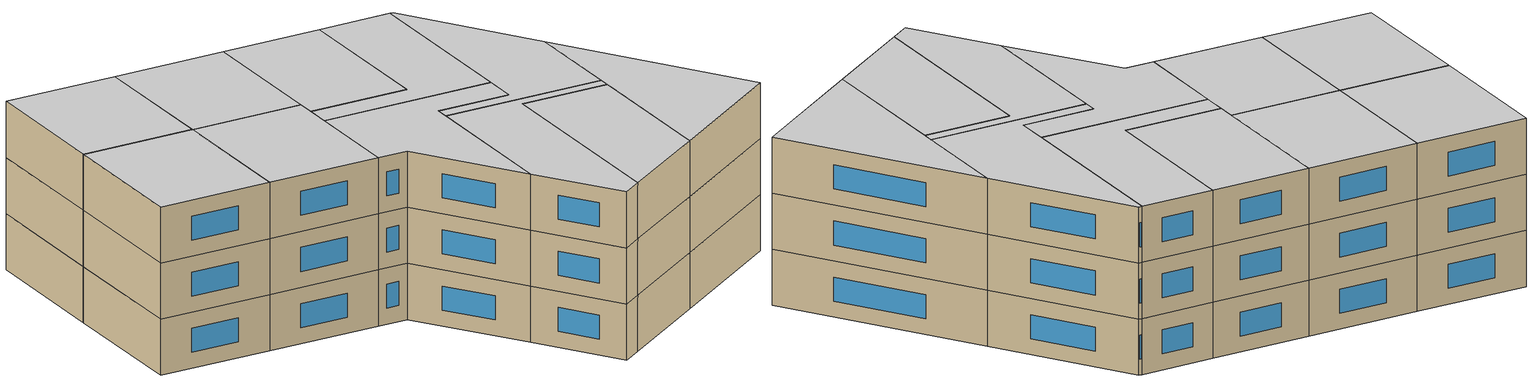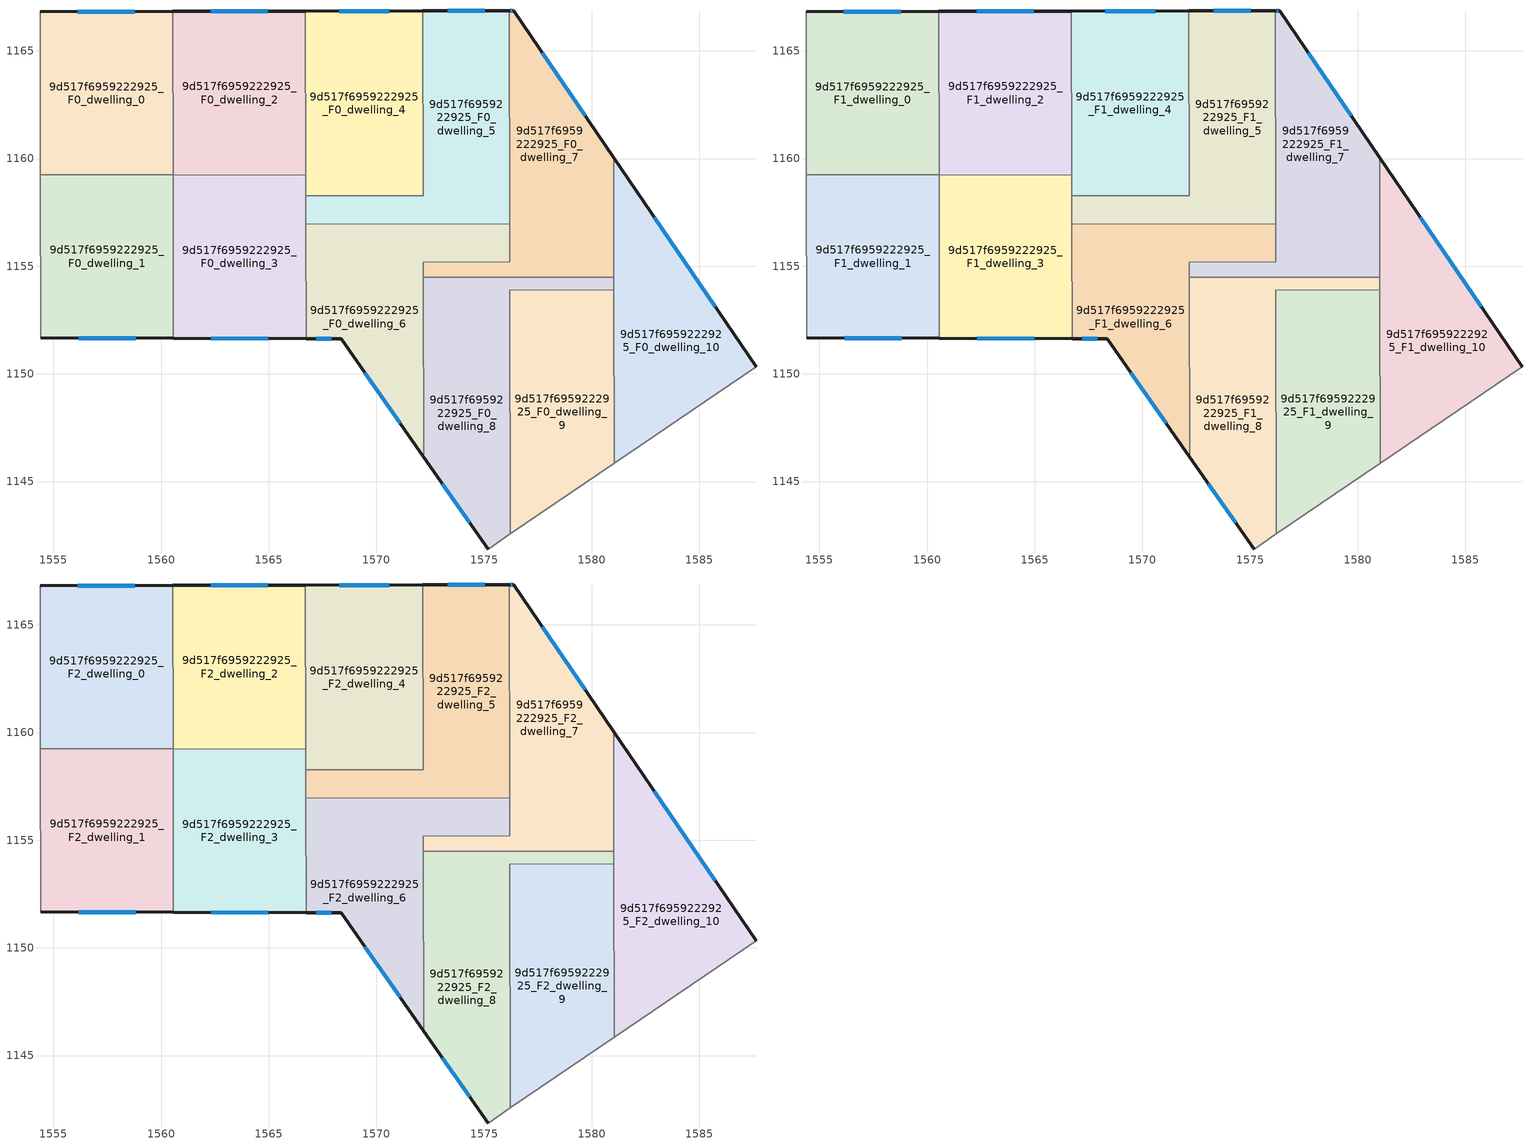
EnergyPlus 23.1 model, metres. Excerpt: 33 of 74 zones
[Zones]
9d517f6959222925_F0_dwelling_0
 floor ground (EU_floor_Construction): 1560.54,1166.83 1560.56,1159.25 1554.39,1159.24 1554.37,1166.82 z0
 wall outside (EU_wall_Construction): 1560.54,1166.83 1554.37,1166.82 z0:3
 wall adiabatic (EU_wall_Construction): 1554.37,1166.82 1554.39,1159.24 z0:3
 wall to 9d517f6959222925_F0_dwelling_1 (EU_wall_Construction): 1554.39,1159.24 1560.56,1159.25 z0:3
 wall to 9d517f6959222925_F0_dwelling_2 (EU_wall_Construction): 1560.56,1159.25 1560.54,1166.83 z0:3
 window (EU_Window_Construction): 1558.78,1166.83 1556.14,1166.82 z0.86:2.14
9d517f6959222925_F0_dwelling_1
 floor ground (EU_floor_Construction): 1560.56,1159.25 1560.57,1151.65 1554.4,1151.67 1554.39,1159.24 z0
 wall outside (EU_wall_Construction): 1554.4,1151.67 1560.57,1151.65 z0:3
 wall adiabatic (EU_wall_Construction): 1554.39,1159.24 1554.4,1151.67 z0:3
 wall to 9d517f6959222925_F0_dwelling_3 (EU_wall_Construction): 1560.57,1151.65 1560.56,1159.23 z0:3
 wall to 9d517f6959222925_F0_dwelling_2 (EU_wall_Construction): 1560.56,1159.23 1560.56,1159.25 z0:3
 window (EU_Window_Construction): 1556.16,1151.67 1558.81,1151.66 z0.86:2.14
9d517f6959222925_F0_dwelling_10
 floor ground (EU_floor_Construction): 1581.02,1160.04 1587.63,1150.34 1581.04,1145.85 z0
 wall outside (EU_wall_Construction): 1587.63,1150.34 1581.02,1160.04 z0:3
 wall adiabatic (EU_wall_Construction): 1581.04,1145.85 1587.63,1150.34 z0:3
 wall to 9d517f6959222925_F0_dwelling_9 (EU_wall_Construction): 1581.03,1153.9 1581.04,1145.85 z0:3
 wall to 9d517f6959222925_F0_dwelling_7 (EU_wall_Construction): 1581.02,1160.04 1581.03,1154.5 z0:3
 wall to 9d517f6959222925_F0_dwelling_8 (EU_wall_Construction): 1581.03,1154.49 1581.03,1153.9 z0:3
 window (EU_Window_Construction): 1585.74,1153.11 1582.9,1157.27 z0.86:2.14
9d517f6959222925_F0_dwelling_2
 floor ground (EU_floor_Construction): 1566.7,1166.84 1566.72,1159.24 1560.56,1159.23 1560.54,1166.83 z0
 wall outside (EU_wall_Construction): 1566.7,1166.84 1560.54,1166.83 z0:3
 wall to 9d517f6959222925_F0_dwelling_3 (EU_wall_Construction): 1560.56,1159.23 1566.72,1159.24 z0:3
 wall to 9d517f6959222925_F0_dwelling_4 (EU_wall_Construction): 1566.72,1159.24 1566.7,1166.84 z0:3
 window (EU_Window_Construction): 1564.94,1166.84 1562.3,1166.84 z0.86:2.14
9d517f6959222925_F0_dwelling_3
 floor ground (EU_floor_Construction): 1566.72,1159.24 1566.73,1151.63 1560.57,1151.65 1560.56,1159.23 z0
 wall outside (EU_wall_Construction): 1560.57,1151.65 1566.73,1151.63 z0:3
 wall to 9d517f6959222925_F0_dwelling_6 (EU_wall_Construction): 1566.73,1151.63 1566.72,1156.96 z0:3
 wall to 9d517f6959222925_F0_dwelling_5 (EU_wall_Construction): 1566.72,1156.96 1566.72,1158.27 z0:3
 wall to 9d517f6959222925_F0_dwelling_4 (EU_wall_Construction): 1566.72,1158.27 1566.72,1159.24 z0:3
 window (EU_Window_Construction): 1562.33,1151.64 1564.97,1151.63 z0.86:2.14
9d517f6959222925_F0_dwelling_4
 floor ground (EU_floor_Construction): 1572.16,1166.85 1572.18,1158.28 1566.72,1158.27 1566.7,1166.84 z0
 wall outside (EU_wall_Construction): 1572.16,1166.85 1566.7,1166.84 z0:3
 wall to 9d517f6959222925_F0_dwelling_5 (EU_wall_Construction): 1566.72,1158.27 1572.18,1158.28 1572.16,1166.85 z0:3
 window (EU_Window_Construction): 1570.6,1166.85 1568.26,1166.85 z0.86:2.14
9d517f6959222925_F0_dwelling_5
 floor ground (EU_floor_Construction): 1576.17,1166.86 1576.19,1156.98 1566.72,1156.96 1566.72,1158.27 1572.18,1158.28 1572.16,1166.85 z0
 wall outside (EU_wall_Construction): 1576.17,1166.86 1572.16,1166.85 z0:3
 wall to 9d517f6959222925_F0_dwelling_6 (EU_wall_Construction): 1566.72,1156.96 1576.19,1156.98 z0:3
 wall to 9d517f6959222925_F0_dwelling_7 (EU_wall_Construction): 1576.19,1156.98 1576.17,1166.86 z0:3
 window (EU_Window_Construction): 1575.03,1166.86 1573.31,1166.86 z0.86:2.14
9d517f6959222925_F0_dwelling_6
 floor ground (EU_floor_Construction): 1576.19,1156.98 1576.2,1155.2 1572.18,1155.19 1572.2,1146.13 1568.36,1151.62 1566.73,1151.63 1566.72,1156.96 z0
 wall outside (EU_wall_Construction): 1566.73,1151.63 1568.36,1151.62 1572.2,1146.13 z0:3
 wall to 9d517f6959222925_F0_dwelling_7 (EU_wall_Construction): 1572.18,1154.48 1572.18,1155.19 1576.2,1155.2 1576.19,1156.98 z0:3
 wall to 9d517f6959222925_F0_dwelling_8 (EU_wall_Construction): 1572.2,1146.13 1572.18,1154.48 z0:3
 window (EU_Window_Construction): 1567.2,1151.63 1567.89,1151.62 / 1569.45,1150.05 1571.1,1147.7 z0.86:2.14
9d517f6959222925_F0_dwelling_7
 floor ground (EU_floor_Construction): 1576.37,1166.86 1581.02,1160.04 1581.03,1154.5 1572.18,1154.48 1572.18,1155.19 1576.2,1155.2 1576.17,1166.86 z0
 wall outside (EU_wall_Construction): 1581.02,1160.04 1576.37,1166.86 1576.17,1166.86 z0:3
 wall to 9d517f6959222925_F0_dwelling_8 (EU_wall_Construction): 1572.18,1154.48 1581.03,1154.5 z0:3
 window (EU_Window_Construction): 1576.31,1166.86 1576.23,1166.86 / 1579.69,1161.99 1577.7,1164.91 z0.86:2.14
9d517f6959222925_F0_dwelling_8
 floor ground (EU_floor_Construction): 1581.03,1154.5 1581.03,1153.9 1576.2,1153.89 1576.22,1142.56 1575.18,1141.86 1572.2,1146.13 1572.18,1154.48 z0
 wall outside (EU_wall_Construction): 1572.2,1146.13 1575.18,1141.86 z0:3
 wall to 9d517f6959222925_F0_dwelling_9 (EU_wall_Construction): 1576.22,1142.56 1576.2,1153.89 1581.03,1153.9 z0:3
 wall adiabatic (EU_wall_Construction): 1575.18,1141.86 1576.22,1142.56 z0:3
 window (EU_Window_Construction): 1573.05,1144.91 1574.33,1143.08 z0.86:2.14
9d517f6959222925_F0_dwelling_9
 floor ground (EU_floor_Construction): 1581.03,1153.9 1581.04,1145.85 1576.22,1142.56 1576.2,1153.89 z0
 wall adiabatic (EU_wall_Construction): 1576.22,1142.56 1581.04,1145.85 z0:3
9d517f6959222925_F1_dwelling_0
 floor to 9d517f6959222925_F0_dwelling_0 (EU_floor_Construction): 1560.54,1166.83 1560.56,1159.25 1554.39,1159.24 1554.37,1166.82 z3
 wall outside (EU_wall_Construction): 1560.54,1166.83 1554.37,1166.82 z3:6
 wall adiabatic (EU_wall_Construction): 1554.37,1166.82 1554.39,1159.24 z3:6
 wall to 9d517f6959222925_F1_dwelling_1 (EU_wall_Construction): 1554.39,1159.24 1560.56,1159.25 z3:6
 wall to 9d517f6959222925_F1_dwelling_2 (EU_wall_Construction): 1560.56,1159.25 1560.54,1166.83 z3:6
 window (EU_Window_Construction): 1558.78,1166.83 1556.14,1166.82 z3.86:5.14
9d517f6959222925_F1_dwelling_1
 floor to 9d517f6959222925_F0_dwelling_1 (EU_floor_Construction): 1560.56,1159.25 1560.57,1151.65 1554.4,1151.67 1554.39,1159.24 z3
 wall outside (EU_wall_Construction): 1554.4,1151.67 1560.57,1151.65 z3:6
 wall adiabatic (EU_wall_Construction): 1554.39,1159.24 1554.4,1151.67 z3:6
 wall to 9d517f6959222925_F1_dwelling_3 (EU_wall_Construction): 1560.57,1151.65 1560.56,1159.23 z3:6
 wall to 9d517f6959222925_F1_dwelling_2 (EU_wall_Construction): 1560.56,1159.23 1560.56,1159.25 z3:6
 window (EU_Window_Construction): 1556.16,1151.67 1558.81,1151.66 z3.86:5.14
9d517f6959222925_F1_dwelling_10
 floor to 9d517f6959222925_F0_dwelling_10 (EU_floor_Construction): 1581.02,1160.04 1587.63,1150.34 1581.04,1145.85 z3
 wall outside (EU_wall_Construction): 1587.63,1150.34 1581.02,1160.04 z3:6
 wall adiabatic (EU_wall_Construction): 1581.04,1145.85 1587.63,1150.34 z3:6
 wall to 9d517f6959222925_F1_dwelling_9 (EU_wall_Construction): 1581.03,1153.9 1581.04,1145.85 z3:6
 wall to 9d517f6959222925_F1_dwelling_7 (EU_wall_Construction): 1581.02,1160.04 1581.03,1154.5 z3:6
 wall to 9d517f6959222925_F1_dwelling_8 (EU_wall_Construction): 1581.03,1154.49 1581.03,1153.9 z3:6
 window (EU_Window_Construction): 1585.74,1153.11 1582.9,1157.27 z3.86:5.14
9d517f6959222925_F1_dwelling_2
 floor to 9d517f6959222925_F0_dwelling_2 (EU_floor_Construction): 1566.7,1166.84 1566.72,1159.24 1560.56,1159.23 1560.54,1166.83 z3
 wall outside (EU_wall_Construction): 1566.7,1166.84 1560.54,1166.83 z3:6
 wall to 9d517f6959222925_F1_dwelling_3 (EU_wall_Construction): 1560.56,1159.23 1566.72,1159.24 z3:6
 wall to 9d517f6959222925_F1_dwelling_4 (EU_wall_Construction): 1566.72,1159.24 1566.7,1166.84 z3:6
 window (EU_Window_Construction): 1564.94,1166.84 1562.3,1166.84 z3.86:5.14
9d517f6959222925_F1_dwelling_3
 floor to 9d517f6959222925_F0_dwelling_3 (EU_floor_Construction): 1566.72,1159.24 1566.73,1151.63 1560.57,1151.65 1560.56,1159.23 z3
 wall outside (EU_wall_Construction): 1560.57,1151.65 1566.73,1151.63 z3:6
 wall to 9d517f6959222925_F1_dwelling_6 (EU_wall_Construction): 1566.73,1151.63 1566.72,1156.96 z3:6
 wall to 9d517f6959222925_F1_dwelling_5 (EU_wall_Construction): 1566.72,1156.96 1566.72,1158.27 z3:6
 wall to 9d517f6959222925_F1_dwelling_4 (EU_wall_Construction): 1566.72,1158.27 1566.72,1159.24 z3:6
 window (EU_Window_Construction): 1562.33,1151.64 1564.97,1151.63 z3.86:5.14
9d517f6959222925_F1_dwelling_4
 floor to 9d517f6959222925_F0_dwelling_4 (EU_floor_Construction): 1572.16,1166.85 1572.18,1158.28 1566.72,1158.27 1566.7,1166.84 z3
 wall outside (EU_wall_Construction): 1572.16,1166.85 1566.7,1166.84 z3:6
 wall to 9d517f6959222925_F1_dwelling_5 (EU_wall_Construction): 1566.72,1158.27 1572.18,1158.28 1572.16,1166.85 z3:6
 window (EU_Window_Construction): 1570.6,1166.85 1568.26,1166.85 z3.86:5.14
9d517f6959222925_F1_dwelling_5
 floor to 9d517f6959222925_F0_dwelling_5 (EU_floor_Construction): 1576.17,1166.86 1576.19,1156.98 1566.72,1156.96 1566.72,1158.27 1572.18,1158.28 1572.16,1166.85 z3
 wall outside (EU_wall_Construction): 1576.17,1166.86 1572.16,1166.85 z3:6
 wall to 9d517f6959222925_F1_dwelling_6 (EU_wall_Construction): 1566.72,1156.96 1576.19,1156.98 z3:6
 wall to 9d517f6959222925_F1_dwelling_7 (EU_wall_Construction): 1576.19,1156.98 1576.17,1166.86 z3:6
 window (EU_Window_Construction): 1575.03,1166.86 1573.31,1166.86 z3.86:5.14
9d517f6959222925_F1_dwelling_6
 floor to 9d517f6959222925_F0_dwelling_6 (EU_floor_Construction): 1576.19,1156.98 1576.2,1155.2 1572.18,1155.19 1572.2,1146.13 1568.36,1151.62 1566.73,1151.63 1566.72,1156.96 z3
 wall outside (EU_wall_Construction): 1566.73,1151.63 1568.36,1151.62 1572.2,1146.13 z3:6
 wall to 9d517f6959222925_F1_dwelling_7 (EU_wall_Construction): 1572.18,1154.48 1572.18,1155.19 1576.2,1155.2 1576.19,1156.98 z3:6
 wall to 9d517f6959222925_F1_dwelling_8 (EU_wall_Construction): 1572.2,1146.13 1572.18,1154.48 z3:6
 window (EU_Window_Construction): 1567.2,1151.63 1567.89,1151.62 / 1569.45,1150.05 1571.1,1147.7 z3.86:5.14
9d517f6959222925_F1_dwelling_7
 floor to 9d517f6959222925_F0_dwelling_7 (EU_floor_Construction): 1576.37,1166.86 1581.02,1160.04 1581.03,1154.5 1572.18,1154.48 1572.18,1155.19 1576.2,1155.2 1576.17,1166.86 z3
 wall outside (EU_wall_Construction): 1581.02,1160.04 1576.37,1166.86 1576.17,1166.86 z3:6
 wall to 9d517f6959222925_F1_dwelling_8 (EU_wall_Construction): 1572.18,1154.48 1581.03,1154.5 z3:6
 window (EU_Window_Construction): 1576.31,1166.86 1576.23,1166.86 / 1579.69,1161.99 1577.7,1164.91 z3.86:5.14
9d517f6959222925_F1_dwelling_8
 floor to 9d517f6959222925_F0_dwelling_8 (EU_floor_Construction): 1581.03,1154.5 1581.03,1153.9 1576.2,1153.89 1576.22,1142.56 1575.18,1141.86 1572.2,1146.13 1572.18,1154.48 z3
 wall outside (EU_wall_Construction): 1572.2,1146.13 1575.18,1141.86 z3:6
 wall to 9d517f6959222925_F1_dwelling_9 (EU_wall_Construction): 1576.22,1142.56 1576.2,1153.89 1581.03,1153.9 z3:6
 wall adiabatic (EU_wall_Construction): 1575.18,1141.86 1576.22,1142.56 z3:6
 window (EU_Window_Construction): 1573.05,1144.91 1574.33,1143.08 z3.86:5.14
9d517f6959222925_F1_dwelling_9
 floor to 9d517f6959222925_F0_dwelling_9 (EU_floor_Construction): 1581.03,1153.9 1581.04,1145.85 1576.22,1142.56 1576.2,1153.89 z3
 wall adiabatic (EU_wall_Construction): 1576.22,1142.56 1581.04,1145.85 z3:6
9d517f6959222925_F2_dwelling_0
 floor to 9d517f6959222925_F1_dwelling_0 (EU_floor_Construction): 1560.54,1166.83 1560.56,1159.25 1554.39,1159.24 1554.37,1166.82 z6
 wall outside (EU_wall_Construction): 1560.54,1166.83 1554.37,1166.82 z6:9
 wall adiabatic (EU_wall_Construction): 1554.37,1166.82 1554.39,1159.24 z6:9
 wall to 9d517f6959222925_F2_dwelling_1 (EU_wall_Construction): 1554.39,1159.24 1560.56,1159.25 z6:9
 wall to 9d517f6959222925_F2_dwelling_2 (EU_wall_Construction): 1560.56,1159.25 1560.54,1166.83 z6:9
 window (EU_Window_Construction): 1558.78,1166.83 1556.14,1166.82 z6.86:8.14
 ceiling to 9d517f6959222925_F3_dwelling_0 (EU_floor_Construction): 1560.56,1159.25 1560.54,1166.83 1554.37,1166.82 1554.39,1159.24 z9
9d517f6959222925_F2_dwelling_1
 floor to 9d517f6959222925_F1_dwelling_1 (EU_floor_Construction): 1560.56,1159.25 1560.57,1151.65 1554.4,1151.67 1554.39,1159.24 z6
 wall outside (EU_wall_Construction): 1554.4,1151.67 1560.57,1151.65 z6:9
 wall adiabatic (EU_wall_Construction): 1554.39,1159.24 1554.4,1151.67 z6:9
 wall to 9d517f6959222925_F2_dwelling_3 (EU_wall_Construction): 1560.57,1151.65 1560.56,1159.23 z6:9
 wall to 9d517f6959222925_F2_dwelling_2 (EU_wall_Construction): 1560.56,1159.23 1560.56,1159.25 z6:9
 window (EU_Window_Construction): 1556.16,1151.67 1558.81,1151.66 z6.86:8.14
 ceiling to 9d517f6959222925_F3_dwelling_1 (EU_floor_Construction): 1560.57,1151.65 1560.56,1159.25 1554.39,1159.24 1554.4,1151.67 z9
9d517f6959222925_F2_dwelling_10
 floor to 9d517f6959222925_F1_dwelling_10 (EU_floor_Construction): 1581.02,1160.04 1587.63,1150.34 1581.04,1145.85 z6
 wall outside (EU_wall_Construction): 1587.63,1150.34 1581.02,1160.04 z6:9
 wall adiabatic (EU_wall_Construction): 1581.04,1145.85 1587.63,1150.34 z6:9
 wall to 9d517f6959222925_F2_dwelling_9 (EU_wall_Construction): 1581.03,1153.9 1581.04,1145.85 z6:9
 wall to 9d517f6959222925_F2_dwelling_7 (EU_wall_Construction): 1581.02,1160.04 1581.03,1154.5 z6:9
 wall to 9d517f6959222925_F2_dwelling_8 (EU_wall_Construction): 1581.03,1154.49 1581.03,1153.9 z6:9
 window (EU_Window_Construction): 1585.74,1153.11 1582.9,1157.27 z6.86:8.14
 ceiling to 9d517f6959222925_F3_dwelling_10 (EU_floor_Construction): 1587.63,1150.34 1581.02,1160.04 1581.04,1145.85 z9
9d517f6959222925_F2_dwelling_2
 floor to 9d517f6959222925_F1_dwelling_2 (EU_floor_Construction): 1566.7,1166.84 1566.72,1159.24 1560.56,1159.23 1560.54,1166.83 z6
 wall outside (EU_wall_Construction): 1566.7,1166.84 1560.54,1166.83 z6:9
 wall to 9d517f6959222925_F2_dwelling_3 (EU_wall_Construction): 1560.56,1159.23 1566.72,1159.24 z6:9
 wall to 9d517f6959222925_F2_dwelling_4 (EU_wall_Construction): 1566.72,1159.24 1566.7,1166.84 z6:9
 window (EU_Window_Construction): 1564.94,1166.84 1562.3,1166.84 z6.86:8.14
 ceiling to 9d517f6959222925_F3_dwelling_2 (EU_floor_Construction): 1566.72,1159.24 1566.7,1166.84 1560.54,1166.83 1560.56,1159.23 z9
9d517f6959222925_F2_dwelling_3
 floor to 9d517f6959222925_F1_dwelling_3 (EU_floor_Construction): 1566.72,1159.24 1566.73,1151.63 1560.57,1151.65 1560.56,1159.23 z6
 wall outside (EU_wall_Construction): 1560.57,1151.65 1566.73,1151.63 z6:9
 wall to 9d517f6959222925_F2_dwelling_6 (EU_wall_Construction): 1566.73,1151.63 1566.72,1156.96 z6:9
 wall to 9d517f6959222925_F2_dwelling_5 (EU_wall_Construction): 1566.72,1156.96 1566.72,1158.27 z6:9
 wall to 9d517f6959222925_F2_dwelling_4 (EU_wall_Construction): 1566.72,1158.27 1566.72,1159.24 z6:9
 window (EU_Window_Construction): 1562.33,1151.64 1564.97,1151.63 z6.86:8.14
 ceiling to 9d517f6959222925_F3_dwelling_3 (EU_floor_Construction): 1566.73,1151.63 1566.72,1159.24 1560.56,1159.23 1560.57,1151.65 z9
9d517f6959222925_F2_dwelling_4
 floor to 9d517f6959222925_F1_dwelling_4 (EU_floor_Construction): 1572.16,1166.85 1572.18,1158.28 1566.72,1158.27 1566.7,1166.84 z6
 wall outside (EU_wall_Construction): 1572.16,1166.85 1566.7,1166.84 z6:9
 wall to 9d517f6959222925_F2_dwelling_5 (EU_wall_Construction): 1566.72,1158.27 1572.18,1158.28 1572.16,1166.85 z6:9
 window (EU_Window_Construction): 1570.6,1166.85 1568.26,1166.85 z6.86:8.14
 ceiling to 9d517f6959222925_F3_dwelling_4 (EU_floor_Construction): 1572.18,1158.28 1572.16,1166.85 1566.7,1166.84 1566.72,1158.27 z9
9d517f6959222925_F2_dwelling_5
 floor to 9d517f6959222925_F1_dwelling_5 (EU_floor_Construction): 1576.17,1166.86 1576.19,1156.98 1566.72,1156.96 1566.72,1158.27 1572.18,1158.28 1572.16,1166.85 z6
 wall outside (EU_wall_Construction): 1576.17,1166.86 1572.16,1166.85 z6:9
 wall to 9d517f6959222925_F2_dwelling_6 (EU_wall_Construction): 1566.72,1156.96 1576.19,1156.98 z6:9
 wall to 9d517f6959222925_F2_dwelling_7 (EU_wall_Construction): 1576.19,1156.98 1576.17,1166.86 z6:9
 window (EU_Window_Construction): 1575.03,1166.86 1573.31,1166.86 z6.86:8.14
 ceiling to 9d517f6959222925_F3_dwelling_5 (EU_floor_Construction): 1576.19,1156.98 1576.17,1166.86 1572.16,1166.85 1572.18,1158.28 1566.72,1158.27 1566.72,1156.96 z9
9d517f6959222925_F2_dwelling_6
 floor to 9d517f6959222925_F1_dwelling_6 (EU_floor_Construction): 1576.19,1156.98 1576.2,1155.2 1572.18,1155.19 1572.2,1146.13 1568.36,1151.62 1566.73,1151.63 1566.72,1156.96 z6
 wall outside (EU_wall_Construction): 1566.73,1151.63 1568.36,1151.62 1572.2,1146.13 z6:9
 wall to 9d517f6959222925_F2_dwelling_7 (EU_wall_Construction): 1572.18,1154.48 1572.18,1155.19 1576.2,1155.2 1576.19,1156.98 z6:9
 wall to 9d517f6959222925_F2_dwelling_8 (EU_wall_Construction): 1572.2,1146.13 1572.18,1154.48 z6:9
 window (EU_Window_Construction): 1567.2,1151.63 1567.89,1151.62 / 1569.45,1150.05 1571.1,1147.7 z6.86:8.14
 ceiling to 9d517f6959222925_F3_dwelling_6 (EU_floor_Construction): 1572.2,1146.13 1572.18,1155.19 1576.2,1155.2 1576.19,1156.98 1566.72,1156.96 1566.73,1151.63 1568.36,1151.62 z9
9d517f6959222925_F2_dwelling_7
 floor to 9d517f6959222925_F1_dwelling_7 (EU_floor_Construction): 1576.37,1166.86 1581.02,1160.04 1581.03,1154.5 1572.18,1154.48 1572.18,1155.19 1576.2,1155.2 1576.17,1166.86 z6
 wall outside (EU_wall_Construction): 1581.02,1160.04 1576.37,1166.86 1576.17,1166.86 z6:9
 wall to 9d517f6959222925_F2_dwelling_8 (EU_wall_Construction): 1572.18,1154.48 1581.03,1154.5 z6:9
 window (EU_Window_Construction): 1576.31,1166.86 1576.23,1166.86 / 1579.69,1161.99 1577.7,1164.91 z6.86:8.14
 ceiling to 9d517f6959222925_F3_dwelling_7 (EU_floor_Construction): 1581.03,1154.5 1581.02,1160.04 1576.37,1166.86 1576.17,1166.86 1576.2,1155.2 1572.18,1155.19 1572.18,1154.48 z9
9d517f6959222925_F2_dwelling_8
 floor to 9d517f6959222925_F1_dwelling_8 (EU_floor_Construction): 1581.03,1154.5 1581.03,1153.9 1576.2,1153.89 1576.22,1142.56 1575.18,1141.86 1572.2,1146.13 1572.18,1154.48 z6
 wall outside (EU_wall_Construction): 1572.2,1146.13 1575.18,1141.86 z6:9
 wall to 9d517f6959222925_F2_dwelling_9 (EU_wall_Construction): 1576.22,1142.56 1576.2,1153.89 1581.03,1153.9 z6:9
 wall adiabatic (EU_wall_Construction): 1575.18,1141.86 1576.22,1142.56 z6:9
 window (EU_Window_Construction): 1573.05,1144.91 1574.33,1143.08 z6.86:8.14
 ceiling to 9d517f6959222925_F3_dwelling_8 (EU_floor_Construction): 1576.22,1142.56 1576.2,1153.89 1581.03,1153.9 1581.03,1154.5 1572.18,1154.48 1572.2,1146.13 1575.18,1141.86 z9
9d517f6959222925_F2_dwelling_9
 floor to 9d517f6959222925_F1_dwelling_9 (EU_floor_Construction): 1581.03,1153.9 1581.04,1145.85 1576.22,1142.56 1576.2,1153.89 z6
 wall adiabatic (EU_wall_Construction): 1576.22,1142.56 1581.04,1145.85 z6:9
 ceiling to 9d517f6959222925_F3_dwelling_9 (EU_floor_Construction): 1581.04,1145.85 1581.03,1153.9 1576.2,1153.89 1576.22,1142.56 z9
[Building]
EU S2 Campaign: North Axis=0; Terrain=City; Solar Distribution=FullExterior
[Site:Location]
Helsinki-Vantaa.AP: Latitude=60.317; Longitude=24.963; Time Zone=2; Elevation=54.6
[SizingPeriod:WeatherFileDays]
AnnualSizingPeriod: Begin Month=1; Begin Day of Month=1; End Month=12; End Day of Month=31; Day of Week for Start Day=Monday; Use Weather File Daylight Saving Period=No; Use Weather File Rain and Snow Indicators=No
[MATERIAL]
EU_InternalMass_Material: Roughness=MediumRough; Thickness=0.1; Conductivity=1; Density=1800; Specific Heat=900; Thermal Absorptance=0.9; Solar Absorptance=0.7; Visible Absorptance=0.7
[MATERIAL:NOMASS] Roughness=MediumRough; Thermal Absorptance=0.9; Solar Absorptance=0.7; Visible Absorptance=0.7
Name | Thermal Resistance
EU_wall_NoMass | 1.10183
EU_floor_NoMass | 1.70606
[WINDOWMATERIAL:SIMPLEGLAZINGSYSTEM]
EU_Window_SimpleGlazing: UFactor=3.11035; Solar Heat Gain Coefficient=0.8; Visible Transmittance=0.8
[CONSTRUCTION]
EU_wall_Construction: EU_wall_NoMass
EU_floor_Construction: EU_floor_NoMass
EU_Window_Construction: EU_Window_SimpleGlazing
EU_InternalMass_Construction: EU_InternalMass_Material
[ZONE] Type=1; Multiplier=1; Ceiling Height=autocalculate; Floor Area=autocalculate; Part of Total Floor Area=Yes
Name | Volume
9d517f6959222925_F0_dwelling_0; 9d517f6959222925_F1_dwelling_0; 9d517f6959222925_F2_dwelling_0; 9d517f6959222925_F0_dwelling_10; 9d517f6959222925_F1_dwelling_10; 9d517f6959222925_F2_dwelling_10; 9d517f6959222925_F0_dwelling_9; 9d517f6959222925_F1_dwelling_9; 9d517f6959222925_F2_dwelling_9 | 140.417
9d517f6959222925_F0_dwelling_1; 9d517f6959222925_F1_dwelling_1; 9d517f6959222925_F2_dwelling_1; 9d517f6959222925_F0_dwelling_3; 9d517f6959222925_F1_dwelling_3; 9d517f6959222925_F2_dwelling_3 | 140.407
9d517f6959222925_F0_dwelling_2; 9d517f6959222925_F1_dwelling_2; 9d517f6959222925_F2_dwelling_2; 9d517f6959222925_F0_dwelling_5; 9d517f6959222925_F1_dwelling_5; 9d517f6959222925_F2_dwelling_5 | 140.425
9d517f6959222925_F0_dwelling_4; 9d517f6959222925_F1_dwelling_4; 9d517f6959222925_F2_dwelling_4 | 140.397
9d517f6959222925_F0_dwelling_6; 9d517f6959222925_F1_dwelling_6; 9d517f6959222925_F2_dwelling_6 | 140.424
9d517f6959222925_F0_dwelling_7; 9d517f6959222925_F1_dwelling_7; 9d517f6959222925_F2_dwelling_7 | 140.399
9d517f6959222925_F0_dwelling_8; 9d517f6959222925_F1_dwelling_8; 9d517f6959222925_F2_dwelling_8 | 140.422
[INTERNALMASS] Construction=EU_InternalMass_Construction
Name | Zone or ZoneList | Surface Area
9d517f6959222925_F0_dwelling_0_EU_InternalMass | 9d517f6959222925_F0_dwelling_0 | 46.8055
9d517f6959222925_F0_dwelling_1_EU_InternalMass | 9d517f6959222925_F0_dwelling_1 | 46.8037
9d517f6959222925_F0_dwelling_2_EU_InternalMass | 9d517f6959222925_F0_dwelling_2 | 46.807
9d517f6959222925_F0_dwelling_3_EU_InternalMass | 9d517f6959222925_F0_dwelling_3 | 46.8037
9d517f6959222925_F0_dwelling_4_EU_InternalMass | 9d517f6959222925_F0_dwelling_4 | 46.8004
9d517f6959222925_F0_dwelling_5_EU_InternalMass | 9d517f6959222925_F0_dwelling_5 | 46.8082
9d517f6959222925_F0_dwelling_6_EU_InternalMass | 9d517f6959222925_F0_dwelling_6 | 46.8078
9d517f6959222925_F0_dwelling_7_EU_InternalMass | 9d517f6959222925_F0_dwelling_7 | 46.7994
9d517f6959222925_F0_dwelling_8_EU_InternalMass | 9d517f6959222925_F0_dwelling_8 | 46.8063
9d517f6959222925_F0_dwelling_9_EU_InternalMass | 9d517f6959222925_F0_dwelling_9 | 46.8062
9d517f6959222925_F0_dwelling_10_EU_InternalMass | 9d517f6959222925_F0_dwelling_10 | 46.8053
9d517f6959222925_F1_dwelling_0_EU_InternalMass | 9d517f6959222925_F1_dwelling_0 | 46.8055
9d517f6959222925_F1_dwelling_1_EU_InternalMass | 9d517f6959222925_F1_dwelling_1 | 46.8037
9d517f6959222925_F1_dwelling_2_EU_InternalMass | 9d517f6959222925_F1_dwelling_2 | 46.807
9d517f6959222925_F1_dwelling_3_EU_InternalMass | 9d517f6959222925_F1_dwelling_3 | 46.8037
9d517f6959222925_F1_dwelling_4_EU_InternalMass | 9d517f6959222925_F1_dwelling_4 | 46.8004
9d517f6959222925_F1_dwelling_5_EU_InternalMass | 9d517f6959222925_F1_dwelling_5 | 46.8082
9d517f6959222925_F1_dwelling_6_EU_InternalMass | 9d517f6959222925_F1_dwelling_6 | 46.8078
9d517f6959222925_F1_dwelling_7_EU_InternalMass | 9d517f6959222925_F1_dwelling_7 | 46.7994
9d517f6959222925_F1_dwelling_8_EU_InternalMass | 9d517f6959222925_F1_dwelling_8 | 46.8063
9d517f6959222925_F1_dwelling_9_EU_InternalMass | 9d517f6959222925_F1_dwelling_9 | 46.8062
9d517f6959222925_F1_dwelling_10_EU_InternalMass | 9d517f6959222925_F1_dwelling_10 | 46.8053
9d517f6959222925_F2_dwelling_0_EU_InternalMass | 9d517f6959222925_F2_dwelling_0 | 46.8055
9d517f6959222925_F2_dwelling_1_EU_InternalMass | 9d517f6959222925_F2_dwelling_1 | 46.8037
9d517f6959222925_F2_dwelling_2_EU_InternalMass | 9d517f6959222925_F2_dwelling_2 | 46.807
9d517f6959222925_F2_dwelling_3_EU_InternalMass | 9d517f6959222925_F2_dwelling_3 | 46.8037
9d517f6959222925_F2_dwelling_4_EU_InternalMass | 9d517f6959222925_F2_dwelling_4 | 46.8004
9d517f6959222925_F2_dwelling_5_EU_InternalMass | 9d517f6959222925_F2_dwelling_5 | 46.8082
9d517f6959222925_F2_dwelling_6_EU_InternalMass | 9d517f6959222925_F2_dwelling_6 | 46.8078
9d517f6959222925_F2_dwelling_7_EU_InternalMass | 9d517f6959222925_F2_dwelling_7 | 46.7994
9d517f6959222925_F2_dwelling_8_EU_InternalMass | 9d517f6959222925_F2_dwelling_8 | 46.8063
9d517f6959222925_F2_dwelling_9_EU_InternalMass | 9d517f6959222925_F2_dwelling_9 | 46.8062
9d517f6959222925_F2_dwelling_10_EU_InternalMass | 9d517f6959222925_F2_dwelling_10 | 46.8053
[OTHEREQUIPMENT] Fuel Type=Electricity; Design Level Calculation Method=Watts/Area; Power per Zone Floor Area=1; Fraction Latent=0; Fraction Radiant=0; Fraction Lost=0; Carbon Dioxide Generation Rate=0; EndUse Subcategory=EU_Step8_InternalGains
Name | Zone or ZoneList or Space or SpaceList | Schedule
EU_Step8_InternalGain_9d517f6959222925_F0_dwelling_0_f000 | 9d517f6959222925_F0_dwelling_0 | EU_Step8_GainSchedule_9d517f6959222925_F0_dwelling_0_f000
EU_Step8_InternalGain_9d517f6959222925_F0_dwelling_1_f000 | 9d517f6959222925_F0_dwelling_1 | EU_Step8_GainSchedule_9d517f6959222925_F0_dwelling_1_f000
EU_Step8_InternalGain_9d517f6959222925_F0_dwelling_2_f000 | 9d517f6959222925_F0_dwelling_2 | EU_Step8_GainSchedule_9d517f6959222925_F0_dwelling_2_f000
EU_Step8_InternalGain_9d517f6959222925_F0_dwelling_3_f000 | 9d517f6959222925_F0_dwelling_3 | EU_Step8_GainSchedule_9d517f6959222925_F0_dwelling_3_f000
EU_Step8_InternalGain_9d517f6959222925_F0_dwelling_4_f000 | 9d517f6959222925_F0_dwelling_4 | EU_Step8_GainSchedule_9d517f6959222925_F0_dwelling_4_f000
EU_Step8_InternalGain_9d517f6959222925_F0_dwelling_5_f000 | 9d517f6959222925_F0_dwelling_5 | EU_Step8_GainSchedule_9d517f6959222925_F0_dwelling_5_f000
EU_Step8_InternalGain_9d517f6959222925_F0_dwelling_6_f000 | 9d517f6959222925_F0_dwelling_6 | EU_Step8_GainSchedule_9d517f6959222925_F0_dwelling_6_f000
EU_Step8_InternalGain_9d517f6959222925_F0_dwelling_7_f000 | 9d517f6959222925_F0_dwelling_7 | EU_Step8_GainSchedule_9d517f6959222925_F0_dwelling_7_f000
EU_Step8_InternalGain_9d517f6959222925_F0_dwelling_8_f000 | 9d517f6959222925_F0_dwelling_8 | EU_Step8_GainSchedule_9d517f6959222925_F0_dwelling_8_f000
EU_Step8_InternalGain_9d517f6959222925_F0_dwelling_9_f000 | 9d517f6959222925_F0_dwelling_9 | EU_Step8_GainSchedule_9d517f6959222925_F0_dwelling_9_f000
EU_Step8_InternalGain_9d517f6959222925_F0_dwelling_10_f000 | 9d517f6959222925_F0_dwelling_10 | EU_Step8_GainSchedule_9d517f6959222925_F0_dwelling_10_f000
EU_Step8_InternalGain_9d517f6959222925_F1_dwelling_0_f000 | 9d517f6959222925_F1_dwelling_0 | EU_Step8_GainSchedule_9d517f6959222925_F1_dwelling_0_f000
EU_Step8_InternalGain_9d517f6959222925_F1_dwelling_1_f000 | 9d517f6959222925_F1_dwelling_1 | EU_Step8_GainSchedule_9d517f6959222925_F1_dwelling_1_f000
EU_Step8_InternalGain_9d517f6959222925_F1_dwelling_2_f000 | 9d517f6959222925_F1_dwelling_2 | EU_Step8_GainSchedule_9d517f6959222925_F1_dwelling_2_f000
EU_Step8_InternalGain_9d517f6959222925_F1_dwelling_3_f000 | 9d517f6959222925_F1_dwelling_3 | EU_Step8_GainSchedule_9d517f6959222925_F1_dwelling_3_f000
EU_Step8_InternalGain_9d517f6959222925_F1_dwelling_4_f000 | 9d517f6959222925_F1_dwelling_4 | EU_Step8_GainSchedule_9d517f6959222925_F1_dwelling_4_f000
EU_Step8_InternalGain_9d517f6959222925_F1_dwelling_5_f000 | 9d517f6959222925_F1_dwelling_5 | EU_Step8_GainSchedule_9d517f6959222925_F1_dwelling_5_f000
EU_Step8_InternalGain_9d517f6959222925_F1_dwelling_6_f000 | 9d517f6959222925_F1_dwelling_6 | EU_Step8_GainSchedule_9d517f6959222925_F1_dwelling_6_f000
EU_Step8_InternalGain_9d517f6959222925_F1_dwelling_7_f000 | 9d517f6959222925_F1_dwelling_7 | EU_Step8_GainSchedule_9d517f6959222925_F1_dwelling_7_f000
EU_Step8_InternalGain_9d517f6959222925_F1_dwelling_8_f000 | 9d517f6959222925_F1_dwelling_8 | EU_Step8_GainSchedule_9d517f6959222925_F1_dwelling_8_f000
EU_Step8_InternalGain_9d517f6959222925_F1_dwelling_9_f000 | 9d517f6959222925_F1_dwelling_9 | EU_Step8_GainSchedule_9d517f6959222925_F1_dwelling_9_f000
EU_Step8_InternalGain_9d517f6959222925_F1_dwelling_10_f000 | 9d517f6959222925_F1_dwelling_10 | EU_Step8_GainSchedule_9d517f6959222925_F1_dwelling_10_f000
EU_Step8_InternalGain_9d517f6959222925_F2_dwelling_0_f000 | 9d517f6959222925_F2_dwelling_0 | EU_Step8_GainSchedule_9d517f6959222925_F2_dwelling_0_f000
EU_Step8_InternalGain_9d517f6959222925_F2_dwelling_1_f000 | 9d517f6959222925_F2_dwelling_1 | EU_Step8_GainSchedule_9d517f6959222925_F2_dwelling_1_f000
EU_Step8_InternalGain_9d517f6959222925_F2_dwelling_2_f000 | 9d517f6959222925_F2_dwelling_2 | EU_Step8_GainSchedule_9d517f6959222925_F2_dwelling_2_f000
EU_Step8_InternalGain_9d517f6959222925_F2_dwelling_3_f000 | 9d517f6959222925_F2_dwelling_3 | EU_Step8_GainSchedule_9d517f6959222925_F2_dwelling_3_f000
EU_Step8_InternalGain_9d517f6959222925_F2_dwelling_4_f000 | 9d517f6959222925_F2_dwelling_4 | EU_Step8_GainSchedule_9d517f6959222925_F2_dwelling_4_f000
EU_Step8_InternalGain_9d517f6959222925_F2_dwelling_5_f000 | 9d517f6959222925_F2_dwelling_5 | EU_Step8_GainSchedule_9d517f6959222925_F2_dwelling_5_f000
EU_Step8_InternalGain_9d517f6959222925_F2_dwelling_6_f000 | 9d517f6959222925_F2_dwelling_6 | EU_Step8_GainSchedule_9d517f6959222925_F2_dwelling_6_f000
EU_Step8_InternalGain_9d517f6959222925_F2_dwelling_7_f000 | 9d517f6959222925_F2_dwelling_7 | EU_Step8_GainSchedule_9d517f6959222925_F2_dwelling_7_f000
EU_Step8_InternalGain_9d517f6959222925_F2_dwelling_8_f000 | 9d517f6959222925_F2_dwelling_8 | EU_Step8_GainSchedule_9d517f6959222925_F2_dwelling_8_f000
EU_Step8_InternalGain_9d517f6959222925_F2_dwelling_9_f000 | 9d517f6959222925_F2_dwelling_9 | EU_Step8_GainSchedule_9d517f6959222925_F2_dwelling_9_f000
EU_Step8_InternalGain_9d517f6959222925_F2_dwelling_10_f000 | 9d517f6959222925_F2_dwelling_10 | EU_Step8_GainSchedule_9d517f6959222925_F2_dwelling_10_f000
[ZONEVENTILATION:DESIGNFLOWRATE] Schedule=EU_AlwaysOn; Design Flow Rate Calculation Method=AirChanges/Hour; Air Changes per Hour=0.756316; Ventilation Type=Natural; Fan Pressure Rise=0; Fan Total Efficiency=1; Constant Term Coefficient=1; Temperature Term Coefficient=0; Velocity Term Coefficient=0; Velocity Squared Term Coefficient=0; Minimum Indoor Temperature=-100; Maximum Indoor Temperature=100; Delta Temperature=-100; Minimum Outdoor Temperature=-100; Maximum Outdoor Temperature=100; Maximum Wind Speed=40
Name | Zone or ZoneList or Space or SpaceList
EU_ConstantAir_9d517f6959222925_F0_dwelling_0 | 9d517f6959222925_F0_dwelling_0
EU_ConstantAir_9d517f6959222925_F0_dwelling_1 | 9d517f6959222925_F0_dwelling_1
EU_ConstantAir_9d517f6959222925_F0_dwelling_2 | 9d517f6959222925_F0_dwelling_2
EU_ConstantAir_9d517f6959222925_F0_dwelling_3 | 9d517f6959222925_F0_dwelling_3
EU_ConstantAir_9d517f6959222925_F0_dwelling_4 | 9d517f6959222925_F0_dwelling_4
EU_ConstantAir_9d517f6959222925_F0_dwelling_5 | 9d517f6959222925_F0_dwelling_5
EU_ConstantAir_9d517f6959222925_F0_dwelling_6 | 9d517f6959222925_F0_dwelling_6
EU_ConstantAir_9d517f6959222925_F0_dwelling_7 | 9d517f6959222925_F0_dwelling_7
EU_ConstantAir_9d517f6959222925_F0_dwelling_8 | 9d517f6959222925_F0_dwelling_8
EU_ConstantAir_9d517f6959222925_F0_dwelling_9 | 9d517f6959222925_F0_dwelling_9
EU_ConstantAir_9d517f6959222925_F0_dwelling_10 | 9d517f6959222925_F0_dwelling_10
EU_ConstantAir_9d517f6959222925_F1_dwelling_0 | 9d517f6959222925_F1_dwelling_0
EU_ConstantAir_9d517f6959222925_F1_dwelling_1 | 9d517f6959222925_F1_dwelling_1
EU_ConstantAir_9d517f6959222925_F1_dwelling_2 | 9d517f6959222925_F1_dwelling_2
EU_ConstantAir_9d517f6959222925_F1_dwelling_3 | 9d517f6959222925_F1_dwelling_3
EU_ConstantAir_9d517f6959222925_F1_dwelling_4 | 9d517f6959222925_F1_dwelling_4
EU_ConstantAir_9d517f6959222925_F1_dwelling_5 | 9d517f6959222925_F1_dwelling_5
EU_ConstantAir_9d517f6959222925_F1_dwelling_6 | 9d517f6959222925_F1_dwelling_6
EU_ConstantAir_9d517f6959222925_F1_dwelling_7 | 9d517f6959222925_F1_dwelling_7
EU_ConstantAir_9d517f6959222925_F1_dwelling_8 | 9d517f6959222925_F1_dwelling_8
EU_ConstantAir_9d517f6959222925_F1_dwelling_9 | 9d517f6959222925_F1_dwelling_9
EU_ConstantAir_9d517f6959222925_F1_dwelling_10 | 9d517f6959222925_F1_dwelling_10
EU_ConstantAir_9d517f6959222925_F2_dwelling_0 | 9d517f6959222925_F2_dwelling_0
EU_ConstantAir_9d517f6959222925_F2_dwelling_1 | 9d517f6959222925_F2_dwelling_1
EU_ConstantAir_9d517f6959222925_F2_dwelling_2 | 9d517f6959222925_F2_dwelling_2
EU_ConstantAir_9d517f6959222925_F2_dwelling_3 | 9d517f6959222925_F2_dwelling_3
EU_ConstantAir_9d517f6959222925_F2_dwelling_4 | 9d517f6959222925_F2_dwelling_4
EU_ConstantAir_9d517f6959222925_F2_dwelling_5 | 9d517f6959222925_F2_dwelling_5
EU_ConstantAir_9d517f6959222925_F2_dwelling_6 | 9d517f6959222925_F2_dwelling_6
EU_ConstantAir_9d517f6959222925_F2_dwelling_7 | 9d517f6959222925_F2_dwelling_7
EU_ConstantAir_9d517f6959222925_F2_dwelling_8 | 9d517f6959222925_F2_dwelling_8
EU_ConstantAir_9d517f6959222925_F2_dwelling_9 | 9d517f6959222925_F2_dwelling_9
EU_ConstantAir_9d517f6959222925_F2_dwelling_10 | 9d517f6959222925_F2_dwelling_10
[HVACTEMPLATE:THERMOSTAT] Constant Heating Setpoint=20; Constant Cooling Setpoint=50
EU_HeatOnly_9d517f6959222925_F0_dwelling_0; EU_HeatOnly_9d517f6959222925_F0_dwelling_1; EU_HeatOnly_9d517f6959222925_F0_dwelling_2; EU_HeatOnly_9d517f6959222925_F0_dwelling_3; EU_HeatOnly_9d517f6959222925_F0_dwelling_4; EU_HeatOnly_9d517f6959222925_F0_dwelling_5; EU_HeatOnly_9d517f6959222925_F0_dwelling_6; EU_HeatOnly_9d517f6959222925_F0_dwelling_7; EU_HeatOnly_9d517f6959222925_F0_dwelling_8; EU_HeatOnly_9d517f6959222925_F0_dwelling_9; EU_HeatOnly_9d517f6959222925_F0_dwelling_10; EU_HeatOnly_9d517f6959222925_F1_dwelling_0; EU_HeatOnly_9d517f6959222925_F1_dwelling_1; EU_HeatOnly_9d517f6959222925_F1_dwelling_2; EU_HeatOnly_9d517f6959222925_F1_dwelling_3; EU_HeatOnly_9d517f6959222925_F1_dwelling_4; EU_HeatOnly_9d517f6959222925_F1_dwelling_5; EU_HeatOnly_9d517f6959222925_F1_dwelling_6; EU_HeatOnly_9d517f6959222925_F1_dwelling_7; EU_HeatOnly_9d517f6959222925_F1_dwelling_8; EU_HeatOnly_9d517f6959222925_F1_dwelling_9; EU_HeatOnly_9d517f6959222925_F1_dwelling_10; EU_HeatOnly_9d517f6959222925_F2_dwelling_0; EU_HeatOnly_9d517f6959222925_F2_dwelling_1; EU_HeatOnly_9d517f6959222925_F2_dwelling_2; EU_HeatOnly_9d517f6959222925_F2_dwelling_3; EU_HeatOnly_9d517f6959222925_F2_dwelling_4; EU_HeatOnly_9d517f6959222925_F2_dwelling_5; EU_HeatOnly_9d517f6959222925_F2_dwelling_6; EU_HeatOnly_9d517f6959222925_F2_dwelling_7; EU_HeatOnly_9d517f6959222925_F2_dwelling_8; EU_HeatOnly_9d517f6959222925_F2_dwelling_9; EU_HeatOnly_9d517f6959222925_F2_dwelling_10; EU_HeatOnly_9d517f6959222925_F3_dwelling_0; EU_HeatOnly_9d517f6959222925_F3_dwelling_1; EU_HeatOnly_9d517f6959222925_F3_dwelling_2; EU_HeatOnly_9d517f6959222925_F3_dwelling_3; EU_HeatOnly_9d517f6959222925_F3_dwelling_4; EU_HeatOnly_9d517f6959222925_F3_dwelling_5; EU_HeatOnly_9d517f6959222925_F3_dwelling_6; EU_HeatOnly_9d517f6959222925_F3_dwelling_7; EU_HeatOnly_9d517f6959222925_F3_dwelling_8; EU_HeatOnly_9d517f6959222925_F3_dwelling_9; EU_HeatOnly_9d517f6959222925_F3_dwelling_10; EU_HeatOnly_9d517f6959222925_F4_dwelling_0; EU_HeatOnly_9d517f6959222925_F4_dwelling_1; EU_HeatOnly_9d517f6959222925_F4_dwelling_2
[HVACTEMPLATE:ZONE:IDEALLOADSAIRSYSTEM] System Availability Schedule=EU_AlwaysOn; Maximum Heating Supply Air Temperature=50; Minimum Cooling Supply Air Temperature=13; Maximum Heating Supply Air Humidity Ratio=0.0156; Minimum Cooling Supply Air Humidity Ratio=0.0077; Heating Limit=NoLimit; Cooling Limit=NoLimit; Heating Availability Schedule=EU_AlwaysOn; Cooling Availability Schedule=EU_CoolingOff; Dehumidification Control Type=ConstantSensibleHeatRatio; Cooling Sensible Heat Ratio=0.7; Dehumidification Setpoint=60; Humidification Control Type=None; Humidification Setpoint=30; Outdoor Air Method=None; Outdoor Air Flow Rate per Person=0.00944; Outdoor Air Flow Rate per Zone Floor Area=0; Outdoor Air Flow Rate per Zone=0; Demand Controlled Ventilation Type=None; Outdoor Air Economizer Type=NoEconomizer; Heat Recovery Type=None; Sensible Heat Recovery Effectiveness=0.7; Latent Heat Recovery Effectiveness=0.65
Name | Template Thermostat
9d517f6959222925_F0_dwelling_0 | EU_HeatOnly_9d517f6959222925_F0_dwelling_0
9d517f6959222925_F0_dwelling_1 | EU_HeatOnly_9d517f6959222925_F0_dwelling_1
9d517f6959222925_F0_dwelling_2 | EU_HeatOnly_9d517f6959222925_F0_dwelling_2
9d517f6959222925_F0_dwelling_3 | EU_HeatOnly_9d517f6959222925_F0_dwelling_3
9d517f6959222925_F0_dwelling_4 | EU_HeatOnly_9d517f6959222925_F0_dwelling_4
9d517f6959222925_F0_dwelling_5 | EU_HeatOnly_9d517f6959222925_F0_dwelling_5
9d517f6959222925_F0_dwelling_6 | EU_HeatOnly_9d517f6959222925_F0_dwelling_6
9d517f6959222925_F0_dwelling_7 | EU_HeatOnly_9d517f6959222925_F0_dwelling_7
9d517f6959222925_F0_dwelling_8 | EU_HeatOnly_9d517f6959222925_F0_dwelling_8
9d517f6959222925_F0_dwelling_9 | EU_HeatOnly_9d517f6959222925_F0_dwelling_9
9d517f6959222925_F0_dwelling_10 | EU_HeatOnly_9d517f6959222925_F0_dwelling_10
9d517f6959222925_F1_dwelling_0 | EU_HeatOnly_9d517f6959222925_F1_dwelling_0
9d517f6959222925_F1_dwelling_1 | EU_HeatOnly_9d517f6959222925_F1_dwelling_1
9d517f6959222925_F1_dwelling_2 | EU_HeatOnly_9d517f6959222925_F1_dwelling_2
9d517f6959222925_F1_dwelling_3 | EU_HeatOnly_9d517f6959222925_F1_dwelling_3
9d517f6959222925_F1_dwelling_4 | EU_HeatOnly_9d517f6959222925_F1_dwelling_4
9d517f6959222925_F1_dwelling_5 | EU_HeatOnly_9d517f6959222925_F1_dwelling_5
9d517f6959222925_F1_dwelling_6 | EU_HeatOnly_9d517f6959222925_F1_dwelling_6
9d517f6959222925_F1_dwelling_7 | EU_HeatOnly_9d517f6959222925_F1_dwelling_7
9d517f6959222925_F1_dwelling_8 | EU_HeatOnly_9d517f6959222925_F1_dwelling_8
9d517f6959222925_F1_dwelling_9 | EU_HeatOnly_9d517f6959222925_F1_dwelling_9
9d517f6959222925_F1_dwelling_10 | EU_HeatOnly_9d517f6959222925_F1_dwelling_10
9d517f6959222925_F2_dwelling_0 | EU_HeatOnly_9d517f6959222925_F2_dwelling_0
9d517f6959222925_F2_dwelling_1 | EU_HeatOnly_9d517f6959222925_F2_dwelling_1
9d517f6959222925_F2_dwelling_2 | EU_HeatOnly_9d517f6959222925_F2_dwelling_2
9d517f6959222925_F2_dwelling_3 | EU_HeatOnly_9d517f6959222925_F2_dwelling_3
9d517f6959222925_F2_dwelling_4 | EU_HeatOnly_9d517f6959222925_F2_dwelling_4
9d517f6959222925_F2_dwelling_5 | EU_HeatOnly_9d517f6959222925_F2_dwelling_5
9d517f6959222925_F2_dwelling_6 | EU_HeatOnly_9d517f6959222925_F2_dwelling_6
9d517f6959222925_F2_dwelling_7 | EU_HeatOnly_9d517f6959222925_F2_dwelling_7
9d517f6959222925_F2_dwelling_8 | EU_HeatOnly_9d517f6959222925_F2_dwelling_8
9d517f6959222925_F2_dwelling_9 | EU_HeatOnly_9d517f6959222925_F2_dwelling_9
9d517f6959222925_F2_dwelling_10 | EU_HeatOnly_9d517f6959222925_F2_dwelling_10
[SIZING:ZONE] Zone Cooling Design Supply Air Temperature Input Method=SupplyAirTemperature; Zone Cooling Design Supply Air Temperature=13; Zone Heating Design Supply Air Temperature Input Method=SupplyAirTemperature; Zone Heating Design Supply Air Temperature=50; Zone Cooling Design Supply Air Humidity Ratio=0.008; Zone Heating Design Supply Air Humidity Ratio=0.008; Cooling Design Air Flow Method=DesignDay; Cooling Design Air Flow Rate=0; Cooling Minimum Air Flow per Zone Floor Area=0.000762; Cooling Minimum Air Flow=0; Cooling Minimum Air Flow Fraction=0.2; Heating Design Air Flow Method=DesignDay; Heating Design Air Flow Rate=0; Heating Maximum Air Flow per Zone Floor Area=0.002032; Heating Maximum Air Flow=0.141576; Heating Maximum Air Flow Fraction=0.3; Account for Dedicated Outdoor Air System=No; Dedicated Outdoor Air System Control Strategy=NeutralSupplyAir; Dedicated Outdoor Air Low Setpoint Temperature for Design=autosize; Dedicated Outdoor Air High Setpoint Temperature for Design=autosize; Zone Load Sizing Method=Sensible Load Only No Latent Load; Zone Latent Cooling Design Supply Air Humidity Ratio Input Method=HumidityRatioDifference; Zone Cooling Design Supply Air Humidity Ratio Difference=0.005; Zone Latent Heating Design Supply Air Humidity Ratio Input Method=HumidityRatioDifference; Zone Humidification Design Supply Air Humidity Ratio Difference=0.005
9d517f6959222925_F0_dwelling_0; 9d517f6959222925_F0_dwelling_1; 9d517f6959222925_F0_dwelling_2; 9d517f6959222925_F0_dwelling_3; 9d517f6959222925_F0_dwelling_4; 9d517f6959222925_F0_dwelling_5; 9d517f6959222925_F0_dwelling_6; 9d517f6959222925_F0_dwelling_7; 9d517f6959222925_F0_dwelling_8; 9d517f6959222925_F0_dwelling_9; 9d517f6959222925_F0_dwelling_10; 9d517f6959222925_F1_dwelling_0; 9d517f6959222925_F1_dwelling_1; 9d517f6959222925_F1_dwelling_2; 9d517f6959222925_F1_dwelling_3; 9d517f6959222925_F1_dwelling_4; 9d517f6959222925_F1_dwelling_5; 9d517f6959222925_F1_dwelling_6; 9d517f6959222925_F1_dwelling_7; 9d517f6959222925_F1_dwelling_8; 9d517f6959222925_F1_dwelling_9; 9d517f6959222925_F1_dwelling_10; 9d517f6959222925_F2_dwelling_0; 9d517f6959222925_F2_dwelling_1; 9d517f6959222925_F2_dwelling_2; 9d517f6959222925_F2_dwelling_3; 9d517f6959222925_F2_dwelling_4; 9d517f6959222925_F2_dwelling_5; 9d517f6959222925_F2_dwelling_6; 9d517f6959222925_F2_dwelling_7; 9d517f6959222925_F2_dwelling_8; 9d517f6959222925_F2_dwelling_9; 9d517f6959222925_F2_dwelling_10
[SCHEDULE:CONSTANT]
Name | Hourly Value
EU_AlwaysOn | 1
EU_CoolingOff | 0
[SCHEDULE:FILE] Column Number=1; Rows to Skip at Top=0; Number of Hours of Data=8760; Column Separator=Comma; Interpolate to Timestep=No; Minutes per Item=60; Adjust Schedule for Daylight Savings=Yes
Name | File
EU_Step8_GainSchedule_9d517f6959222925_F0_dwelling_0_f000 | ../../schedules/9d517f6959222925/9d517f6959222925_F0_dwelling_0_f000_gain.csv
EU_Step8_GainSchedule_9d517f6959222925_F0_dwelling_1_f000 | ../../schedules/9d517f6959222925/9d517f6959222925_F0_dwelling_1_f000_gain.csv
EU_Step8_GainSchedule_9d517f6959222925_F0_dwelling_2_f000 | ../../schedules/9d517f6959222925/9d517f6959222925_F0_dwelling_2_f000_gain.csv
EU_Step8_GainSchedule_9d517f6959222925_F0_dwelling_3_f000 | ../../schedules/9d517f6959222925/9d517f6959222925_F0_dwelling_3_f000_gain.csv
EU_Step8_GainSchedule_9d517f6959222925_F0_dwelling_4_f000 | ../../schedules/9d517f6959222925/9d517f6959222925_F0_dwelling_4_f000_gain.csv
EU_Step8_GainSchedule_9d517f6959222925_F0_dwelling_5_f000 | ../../schedules/9d517f6959222925/9d517f6959222925_F0_dwelling_5_f000_gain.csv
EU_Step8_GainSchedule_9d517f6959222925_F0_dwelling_6_f000 | ../../schedules/9d517f6959222925/9d517f6959222925_F0_dwelling_6_f000_gain.csv
EU_Step8_GainSchedule_9d517f6959222925_F0_dwelling_7_f000 | ../../schedules/9d517f6959222925/9d517f6959222925_F0_dwelling_7_f000_gain.csv
EU_Step8_GainSchedule_9d517f6959222925_F0_dwelling_8_f000 | ../../schedules/9d517f6959222925/9d517f6959222925_F0_dwelling_8_f000_gain.csv
EU_Step8_GainSchedule_9d517f6959222925_F0_dwelling_9_f000 | ../../schedules/9d517f6959222925/9d517f6959222925_F0_dwelling_9_f000_gain.csv
EU_Step8_GainSchedule_9d517f6959222925_F0_dwelling_10_f000 | ../../schedules/9d517f6959222925/9d517f6959222925_F0_dwelling_10_f000_gain.csv
EU_Step8_GainSchedule_9d517f6959222925_F1_dwelling_0_f000 | ../../schedules/9d517f6959222925/9d517f6959222925_F1_dwelling_0_f000_gain.csv
EU_Step8_GainSchedule_9d517f6959222925_F1_dwelling_1_f000 | ../../schedules/9d517f6959222925/9d517f6959222925_F1_dwelling_1_f000_gain.csv
EU_Step8_GainSchedule_9d517f6959222925_F1_dwelling_2_f000 | ../../schedules/9d517f6959222925/9d517f6959222925_F1_dwelling_2_f000_gain.csv
EU_Step8_GainSchedule_9d517f6959222925_F1_dwelling_3_f000 | ../../schedules/9d517f6959222925/9d517f6959222925_F1_dwelling_3_f000_gain.csv
EU_Step8_GainSchedule_9d517f6959222925_F1_dwelling_4_f000 | ../../schedules/9d517f6959222925/9d517f6959222925_F1_dwelling_4_f000_gain.csv
EU_Step8_GainSchedule_9d517f6959222925_F1_dwelling_5_f000 | ../../schedules/9d517f6959222925/9d517f6959222925_F1_dwelling_5_f000_gain.csv
EU_Step8_GainSchedule_9d517f6959222925_F1_dwelling_6_f000 | ../../schedules/9d517f6959222925/9d517f6959222925_F1_dwelling_6_f000_gain.csv
EU_Step8_GainSchedule_9d517f6959222925_F1_dwelling_7_f000 | ../../schedules/9d517f6959222925/9d517f6959222925_F1_dwelling_7_f000_gain.csv
EU_Step8_GainSchedule_9d517f6959222925_F1_dwelling_8_f000 | ../../schedules/9d517f6959222925/9d517f6959222925_F1_dwelling_8_f000_gain.csv
EU_Step8_GainSchedule_9d517f6959222925_F1_dwelling_9_f000 | ../../schedules/9d517f6959222925/9d517f6959222925_F1_dwelling_9_f000_gain.csv
EU_Step8_GainSchedule_9d517f6959222925_F1_dwelling_10_f000 | ../../schedules/9d517f6959222925/9d517f6959222925_F1_dwelling_10_f000_gain.csv
EU_Step8_GainSchedule_9d517f6959222925_F2_dwelling_0_f000 | ../../schedules/9d517f6959222925/9d517f6959222925_F2_dwelling_0_f000_gain.csv
EU_Step8_GainSchedule_9d517f6959222925_F2_dwelling_1_f000 | ../../schedules/9d517f6959222925/9d517f6959222925_F2_dwelling_1_f000_gain.csv
EU_Step8_GainSchedule_9d517f6959222925_F2_dwelling_2_f000 | ../../schedules/9d517f6959222925/9d517f6959222925_F2_dwelling_2_f000_gain.csv
EU_Step8_GainSchedule_9d517f6959222925_F2_dwelling_3_f000 | ../../schedules/9d517f6959222925/9d517f6959222925_F2_dwelling_3_f000_gain.csv
EU_Step8_GainSchedule_9d517f6959222925_F2_dwelling_4_f000 | ../../schedules/9d517f6959222925/9d517f6959222925_F2_dwelling_4_f000_gain.csv
EU_Step8_GainSchedule_9d517f6959222925_F2_dwelling_5_f000 | ../../schedules/9d517f6959222925/9d517f6959222925_F2_dwelling_5_f000_gain.csv
EU_Step8_GainSchedule_9d517f6959222925_F2_dwelling_6_f000 | ../../schedules/9d517f6959222925/9d517f6959222925_F2_dwelling_6_f000_gain.csv
EU_Step8_GainSchedule_9d517f6959222925_F2_dwelling_7_f000 | ../../schedules/9d517f6959222925/9d517f6959222925_F2_dwelling_7_f000_gain.csv
EU_Step8_GainSchedule_9d517f6959222925_F2_dwelling_8_f000 | ../../schedules/9d517f6959222925/9d517f6959222925_F2_dwelling_8_f000_gain.csv
EU_Step8_GainSchedule_9d517f6959222925_F2_dwelling_9_f000 | ../../schedules/9d517f6959222925/9d517f6959222925_F2_dwelling_9_f000_gain.csv
EU_Step8_GainSchedule_9d517f6959222925_F2_dwelling_10_f000 | ../../schedules/9d517f6959222925/9d517f6959222925_F2_dwelling_10_f000_gain.csv
